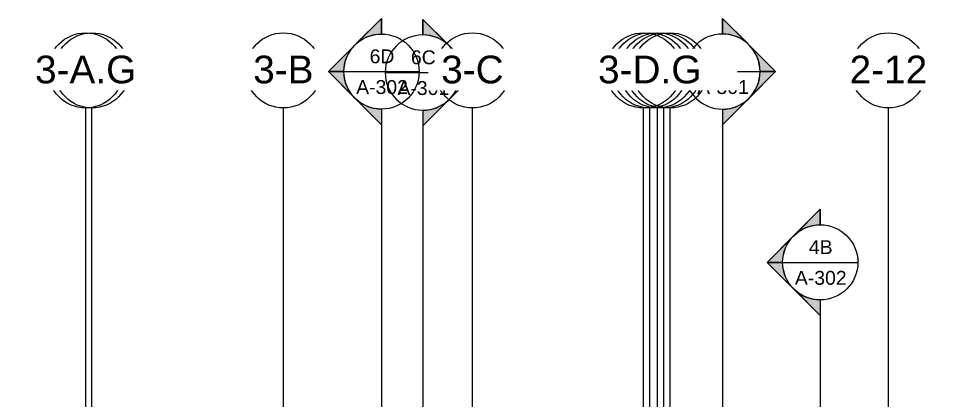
# Model space of a CAD drawing. Header units: inches. Extents: x 21035 to 27089, y -23277 to -20247.
# Drawn here: x 21976 to 23154, y -20734 to -20247 of the extents above; entities that cross this region are included whole.
import ezdxf

# ---------------------------------------------------------------- set-up
doc = ezdxf.new("R2010")
doc.units = ezdxf.units.IN
doc.header["$MEASUREMENT"] = 0
doc.linetypes.add('Grid Line 1_2_', pattern=[0.875, 0.5, -0.125, 0.125, -0.125])
for name, color, linetype, lineweight in [('G-ANNO-SYMB', 111, 'Continuous', 9), ('S-GRID', 1, 'Continuous', 9), ('S-GRID-IDEN', 1, 'Continuous', 9)]:
    doc.layers.add(name, color=color, linetype=linetype, lineweight=lineweight)
doc.styles.add('Arial', font='arial.ttf', dxfattribs={"height": 35.407186})
doc.styles.add('Arial_1', font='arial.ttf', dxfattribs={"height": 17.703593})

# ---------------------------------------------------------------- blocks, each defined once
blk = doc.blocks.new('Grid - Grid Head - Circle-14747-RCP - First Floor')
at = {"layer": 'S-GRID-IDEN'}
blk.add_circle((0, 0), 0.25, dxfattribs=at)
blk = doc.blocks.new('Section - Section Head - Filled-1526-RCP - First Floor')
at = {"layer": 'G-ANNO-SYMB'}
h = blk.add_hatch(color=256, dxfattribs=at)
edge = h.paths.add_edge_path(flags=0)
edge.add_line((-0.4268, 0.1768), (-0.25, 0.3536))
edge.add_line((-0.25, 0.3536), (-0.25, 0.25))
edge.add_arc((-0.25, 0), 0.25, 90, 135)
h = blk.add_hatch(color=256, dxfattribs=at)
edge = h.paths.add_edge_path(flags=0)
edge.add_arc((-0.25, 0), 0.25, 45, 90)
edge.add_line((-0.25, 0.25), (-0.25, 0.3536))
edge.add_line((-0.25, 0.3536), (-0.0732, 0.1768))
h = blk.add_hatch(color=256, dxfattribs=at)
edge = h.paths.add_edge_path(flags=0)
edge.add_arc((-0.25, 0), 0.2503, 137.9216, 180)
edge.add_line((-0.5003, 0), (-0.6036, 0))
edge.add_line((-0.6036, 0), (-0.4358, 0.1678))
h = blk.add_hatch(color=256, dxfattribs=at)
edge = h.paths.add_edge_path(flags=0)
edge.add_line((-0.0642, 0.1678), (0.1036, 0))
edge.add_line((0.1036, 0), (0.0003, 0))
edge.add_arc((-0.25, 0), 0.2503, 0, 42.0784)
for p, q in [((-0.25, 0.3536), (-0.6036, 0)), ((-0.25, 0.3536), (-0.4268, 0.1768)), ((-0.25, 0.3536), (0.1036, 0)), ((-0.25, 0.25), (-0.25, 0.3536)), ((-0.0732, 0.1768), (-0.25, 0.3536)), ((-0.25, 0.3536), (-0.25, 0.25)), ((-0.4358, 0.1678), (-0.6036, 0)), ((0.1036, 0), (-0.0642, 0.1678)), ((-0.6036, 0), (-0.5003, 0)), ((0.0003, 0), (0.1036, 0)), ((-0.5, 0), (-0.6036, 0)), ((0, 0), (0.1036, 0))]:
    blk.add_line(p, q, dxfattribs=at)
for radius, start, end in [(0.25, 360, 180), (0.25, 90, 135), (0.25, 45, 90), (0.2503, 137.9216, 180), (0.2503, 0, 42.0784), (0.25, 180, 360)]:
    blk.add_arc((-0.25, 0), radius, start, end, dxfattribs=at)

msp = doc.modelspace()

# ---------------------------------------------------------------- linework, layer by layer
at = {"layer": 'G-ANNO-SYMB'}
for p, q in [((22391.17362, -20315.10083), (22487.17362, -20315.10083)), ((22443.854, -20316.36945), (22539.854, -20316.36945)), ((22826.1556, -20315.10083), (22922.1556, -20315.10083)), ((22439.17362, -20363.10083), (22439.17362, -23024.73142)), ((22491.854, -20364.36945), (22491.854, -23160.91859)), ((22874.1556, -20363.10083), (22874.1556, -23159.64997)), ((22950.96338, -20558.81597), (23046.96338, -20558.81597)), ((22998.96338, -20606.81597), (22998.96338, -23159.64997))]:
    msp.add_line(p, q, dxfattribs=at)
at = {"layer": 'S-GRID', "linetype": 'Grid Line 1_2_'}
for p, q in [((22061.64023, -23227.3711), (22061.64023, -20361.60083)), ((22069.64023, -23227.3711), (22069.64023, -20361.60083)), ((22313.89023, -23227.3711), (22313.89023, -20361.60083)), ((22555.14023, -23227.3711), (22555.14023, -20361.60083)), ((22773.39023, -23227.3711), (22773.39023, -20361.60083)), ((22781.39023, -23227.3711), (22781.39023, -20361.60083)), ((22781.39023, -23227.3711), (22781.39023, -20361.60083)), ((22791.39023, -23227.3711), (22791.39023, -20361.60083)), ((22799.39023, -23227.3711), (22799.39023, -20361.60083)), ((22799.39023, -23227.3711), (22799.39023, -20361.60083)), ((22807.39023, -23227.3711), (22807.39023, -20361.60083)), ((23085.89023, -23227.3711), (23085.89023, -20361.60083)), ((23085.89023, -23227.3711), (23085.89023, -20361.60083))]:
    msp.add_line(p, q, dxfattribs=at)

# ---------------------------------------------------------------- block references
at = {"layer": 'G-ANNO-SYMB', "extrusion": (0, 0, -1), "xscale": 191.9999999999999, "yscale": 191.9999999999999, "zscale": 191.9999999999999, "rotation": 270.0000000000003}
for p in [(-22439.17362, -20363.10083), (-22998.96338, -20606.81597)]:
    msp.add_blockref('Section - Section Head - Filled-1526-RCP - First Floor', p, dxfattribs=at)
at = {"layer": 'G-ANNO-SYMB', "xscale": 191.9999999999999, "yscale": 191.9999999999999, "zscale": 191.9999999999999, "rotation": 269.9999999999996}
for p in [(22491.854, -20364.36945), (22874.1556, -20363.10083)]:
    msp.add_blockref('Section - Section Head - Filled-1526-RCP - First Floor', p, dxfattribs=at)
at = {"layer": 'S-GRID-IDEN', "xscale": 191.9999999999999, "yscale": 191.9999999999999, "zscale": 191.9999999999999}
for p in [(22069.64023, -20313.60083), (22313.89023, -20313.60083), (22555.14023, -20313.60083), (22807.39023, -20313.60083), (23085.89023, -20313.60083)]:
    msp.add_blockref('Grid - Grid Head - Circle-14747-RCP - First Floor', p, dxfattribs=at)

# ---------------------------------------------------------------- texts
at = {"layer": 'G-ANNO-SYMB', "char_height": 17.703593, "attachment_point": 2, "line_spacing_factor": 0.938532, "style": 'Arial_1'}
for s, insert, width in [('6D', (22439.78836, -20286.76258), 37.584), ('6C', (22492.46874, -20288.0312), 37.584), ('6B', (22874.77034, -20286.76258), 36.072), ('A-302', (22439.78836, -20326.03507), 78.624), ('A-301', (22492.46874, -20327.30369), 78.624), ('A-301', (22874.77034, -20326.03507), 78.624), ('4B', (22999.57812, -20530.47772), 36.072), ('A-302', (22999.57812, -20569.75021), 78.624)]:
    msp.add_mtext(s, dxfattribs=dict(at, insert=insert, width=width))

# ---------------------------------------------------------------- next in the draw order: texts
at = {"layer": 'S-GRID-IDEN', "char_height": 35.407186, "attachment_point": 2, "line_spacing_factor": 0.938532, "style": 'Arial', "bg_fill": 3, "box_fill_scale": 1.25, "bg_fill_color": 0, "bg_fill_transparency": 0}
for s, insert, width in [('3-A', (22069.631, -20294.72709), 91.584), ('3-B', (22313.881, -20294.72709), 91.584), ('3-C', (22555.131, -20294.72709), 94.608), ('3-E.G', (22807.381, -20294.72709), 153.792), ('1-12', (23085.881, -20294.72709), 117.936)]:
    msp.add_mtext(s, dxfattribs=dict(at, insert=insert, width=width))

# ---------------------------------------------------------------- next in the draw order: block references
at = {"layer": 'S-GRID-IDEN', "xscale": 191.9999999999999, "yscale": 191.9999999999999, "zscale": 191.9999999999999}
for p in [(22061.64023, -20313.60083), (22799.39023, -20313.60083), (23085.89023, -20313.60083)]:
    msp.add_blockref('Grid - Grid Head - Circle-14747-RCP - First Floor', p, dxfattribs=at)

# ---------------------------------------------------------------- next in the draw order: texts
at = {"layer": 'S-GRID-IDEN', "char_height": 35.407186, "attachment_point": 2, "line_spacing_factor": 0.938532, "style": 'Arial', "bg_fill": 3, "box_fill_scale": 1.25, "bg_fill_color": 0, "bg_fill_transparency": 0}
for s, insert, width in [('3-A.G', (22061.631, -20294.72709), 153.792), ('3-E', (22799.381, -20294.72709), 91.584), ('2-12', (23085.881, -20294.72709), 117.936)]:
    msp.add_mtext(s, dxfattribs=dict(at, insert=insert, width=width))

# ---------------------------------------------------------------- next in the draw order: block references
at = {"layer": 'S-GRID-IDEN', "xscale": 191.9999999999999, "yscale": 191.9999999999999, "zscale": 191.9999999999999}
msp.add_blockref('Grid - Grid Head - Circle-14747-RCP - First Floor', (22791.39023, -20313.60083), dxfattribs=at)

# ---------------------------------------------------------------- next in the draw order: texts
at = {"layer": 'S-GRID-IDEN', "insert": (22791.381, -20294.72709), "char_height": 35.407186, "width": 117.936, "attachment_point": 2, "line_spacing_factor": 0.938532, "style": 'Arial', "bg_fill": 3, "box_fill_scale": 1.25, "bg_fill_color": 0, "bg_fill_transparency": 0}
msp.add_mtext('1-13', dxfattribs=at)

# ---------------------------------------------------------------- next in the draw order: block references
at = {"layer": 'S-GRID-IDEN', "xscale": 191.9999999999999, "yscale": 191.9999999999999, "zscale": 191.9999999999999}
msp.add_blockref('Grid - Grid Head - Circle-14747-RCP - First Floor', (22781.39023, -20313.60083), dxfattribs=at)

# ---------------------------------------------------------------- next in the draw order: texts
at = {"layer": 'S-GRID-IDEN', "insert": (22781.381, -20294.72709), "char_height": 35.407186, "width": 180.144, "attachment_point": 2, "line_spacing_factor": 0.938532, "style": 'Arial', "bg_fill": 3, "box_fill_scale": 1.25, "bg_fill_color": 0, "bg_fill_transparency": 0}
msp.add_mtext('1-13.G', dxfattribs=at)

# ---------------------------------------------------------------- next in the draw order: block references
at = {"layer": 'S-GRID-IDEN', "xscale": 191.9999999999999, "yscale": 191.9999999999999, "zscale": 191.9999999999999}
msp.add_blockref('Grid - Grid Head - Circle-14747-RCP - First Floor', (22799.39023, -20313.60083), dxfattribs=at)

# ---------------------------------------------------------------- next in the draw order: texts
at = {"layer": 'S-GRID-IDEN', "insert": (22799.381, -20294.72709), "char_height": 35.407186, "width": 117.936, "attachment_point": 2, "line_spacing_factor": 0.938532, "style": 'Arial', "bg_fill": 3, "box_fill_scale": 1.25, "bg_fill_color": 0, "bg_fill_transparency": 0}
msp.add_mtext('2-13', dxfattribs=at)

# ---------------------------------------------------------------- next in the draw order: block references
at = {"layer": 'S-GRID-IDEN', "xscale": 191.9999999999999, "yscale": 191.9999999999999, "zscale": 191.9999999999999}
msp.add_blockref('Grid - Grid Head - Circle-14747-RCP - First Floor', (22773.39023, -20313.60083), dxfattribs=at)

# ---------------------------------------------------------------- next in the draw order: texts
at = {"layer": 'S-GRID-IDEN', "insert": (22773.381, -20294.72709), "char_height": 35.407186, "width": 94.608, "attachment_point": 2, "line_spacing_factor": 0.938532, "style": 'Arial', "bg_fill": 3, "box_fill_scale": 1.25, "bg_fill_color": 0, "bg_fill_transparency": 0}
msp.add_mtext('3-D', dxfattribs=at)

# ---------------------------------------------------------------- next in the draw order: block references
at = {"layer": 'S-GRID-IDEN', "xscale": 191.9999999999999, "yscale": 191.9999999999999, "zscale": 191.9999999999999}
msp.add_blockref('Grid - Grid Head - Circle-14747-RCP - First Floor', (22781.39023, -20313.60083), dxfattribs=at)

# ---------------------------------------------------------------- next in the draw order: texts
at = {"layer": 'S-GRID-IDEN', "insert": (22781.381, -20294.72709), "char_height": 35.407186, "width": 156.816, "attachment_point": 2, "line_spacing_factor": 0.938532, "style": 'Arial', "bg_fill": 3, "box_fill_scale": 1.25, "bg_fill_color": 0, "bg_fill_transparency": 0}
msp.add_mtext('3-D.G', dxfattribs=at)

doc.saveas('drawing.dxf')
